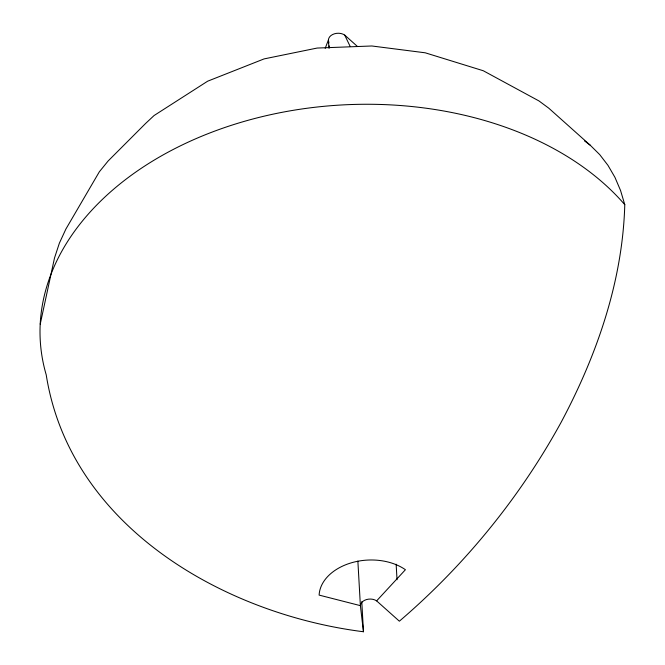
<?xml version="1.0" encoding="UTF-8"?>
<svg xmlns="http://www.w3.org/2000/svg" width="665" height="665" viewBox="0 0 665 665"><rect width="100%" height="100%" fill="white"/><g stroke="black" fill="none" stroke-linecap="round" stroke-linejoin="round"><path stroke-width="1" d="M624.776 204.662C622.664 281.195 596.904 355.127 561.185 422.192C519.855 497.611 464.685 565.258 399.366 621.193L376.623 600.877A9.435 6.55 -3.2 0 0 366.448 599.581A9.435 6.55 -3.2 0 0 360.388 605.649L363.472 631.75C222.983 613.978 70.008 525.807 46.218 374.827A314.071 218.078 -3.2 0 1 242.135 121.994A314.071 218.078 -3.2 0 1 624.776 204.662L620.536 190.448L614.926 177.306L607.968 165.336L599.722 154.621L590.246 145.228L548.758 108.171L538.982 100.947L483.28 70.748L425.218 52.801L371.851 45.985L317.147 48.055L264.096 58.902L207.663 81.188L154.089 115.527L145.627 123.441L108.121 160.988L99.343 171.794L65.901 229.043L59.368 243.174L54.505 257.987L40.224 324.154M325.185 48.379L328.452 39.842A9.435 6.55 -3.2 0 1 334.52 33.774A9.435 6.55 -3.2 0 1 344.686 35.07L357.579 46.583M376.623 600.877L405.417 569.714A50.158 34.829 -3.2 0 0 351.361 562.814A50.158 34.829 -3.2 0 0 319.117 595.1L360.388 605.649L357.87 561.094M584.51 140.914L590.246 145.228M344.686 35.07L350.014 46.118M328.809 42.851L328.452 39.842L328.926 48.129M329.167 45.868L329.408 47.872M396.149 564.203L397.03 579.739M361.777 601.7L363.472 631.75"/></g></svg>
